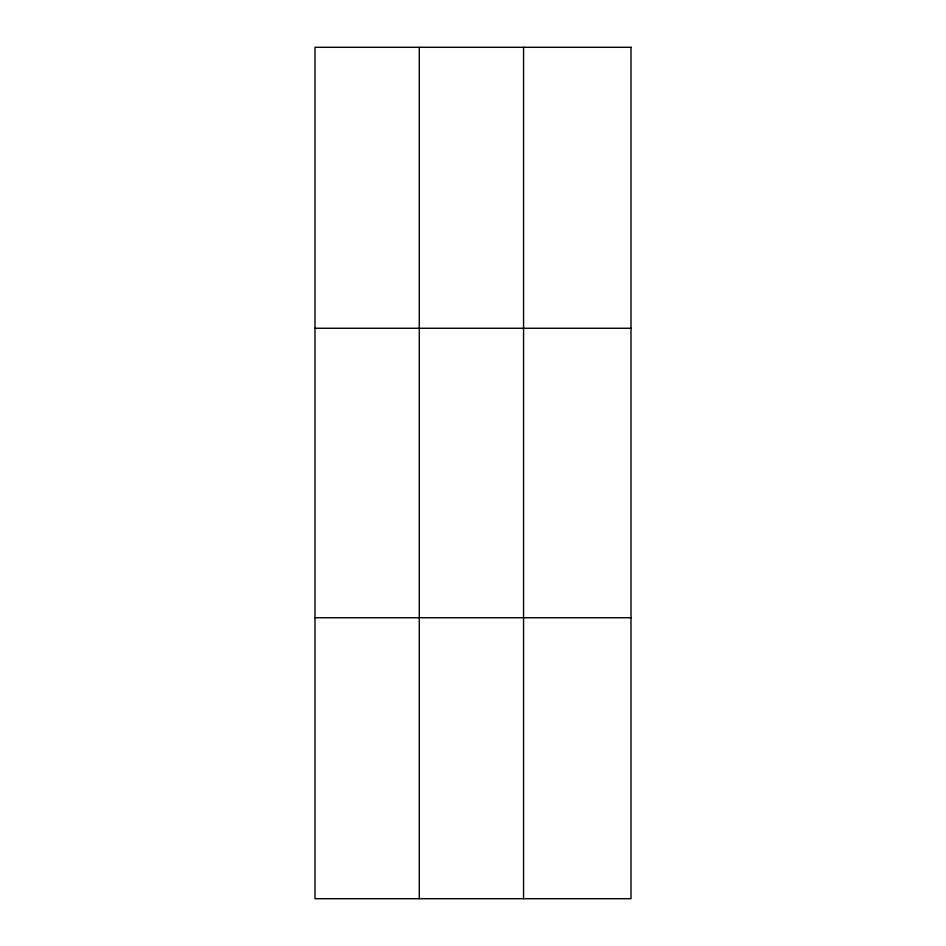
<?xml version="1.0" encoding="UTF-8"?>
<svg xmlns="http://www.w3.org/2000/svg" width="946" height="946" viewBox="0 0 946 946"><rect width="100%" height="100%" fill="white"/><g stroke="black" fill="none" stroke-linecap="round" stroke-linejoin="round"><path stroke-width="1.42" d="M419.279 47.3L419.279 898.7M523.564 47.3L523.564 898.7M314.994 328.262L631.006 328.262M314.994 617.738L631.006 617.738M631.006 47.3L631.006 898.7L314.994 898.7L314.994 47.3L631.006 47.3"/></g></svg>
